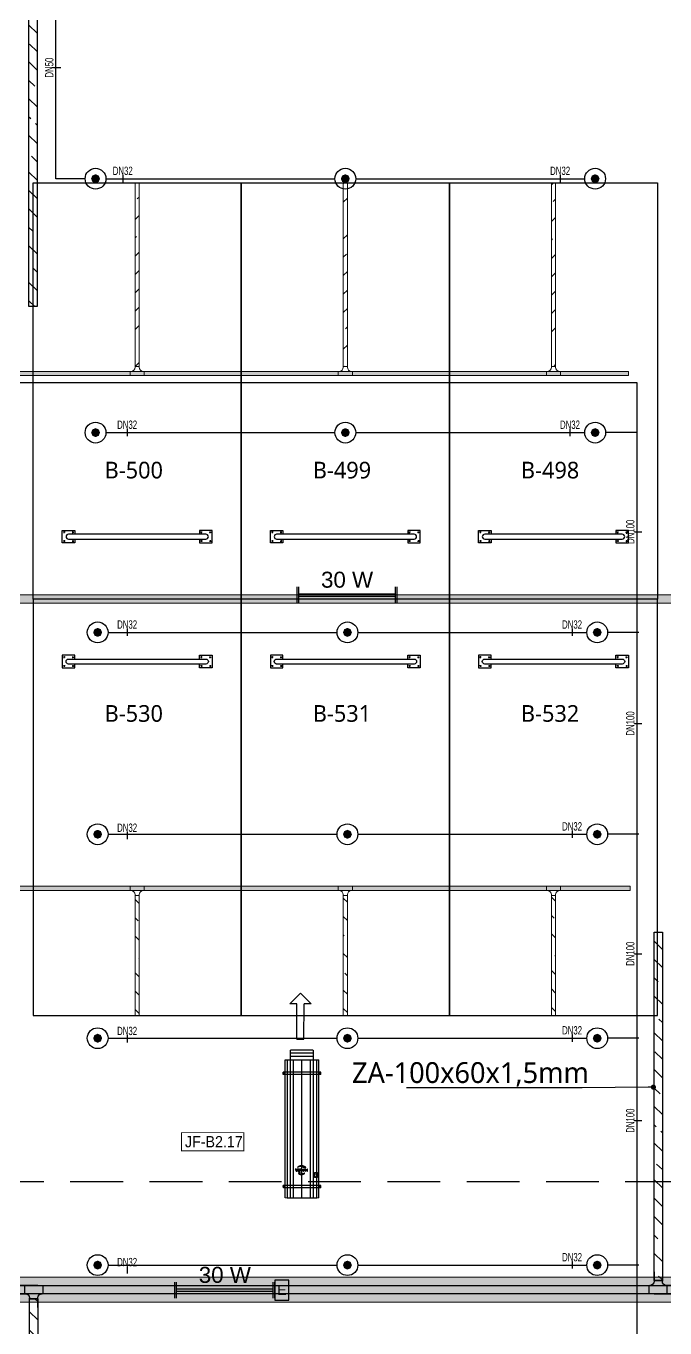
# Model space of a CAD drawing. Header units: millimetres. Extents: x -379292 to 1221486, y 92049 to 447512.
# Drawn here: x -183790 to -176116, y 156064 to 171703 of the extents above; entities that cross this region are included whole.
import ezdxf
from ezdxf import colors
from ezdxf.entities.mleader import LeaderData, LeaderLine
from ezdxf.enums import TextEntityAlignment as Align
from ezdxf.math import Vec2, Vec3

# ---------------------------------------------------------------- set-up
doc = ezdxf.new("R2010")
doc.units = ezdxf.units.MM
doc.linetypes.add('HIDDEN', pattern=[9.525, 6.35, -3.175])
for name, color, linetype in [('-M-YNGN-BORUID', 7, 'Continuous'), ('-M-YNGN-BORUUZUN', 7, 'Continuous'), ('-M-YNGN-BORUYUK', 7, 'Continuous'), ('-M-YNGN-SPR-YUK', 7, 'Continuous'), ('-M-YNGN-ZON3-CAP-', 7, 'Continuous'), ('-M-YNGN-ZON3-SPR-', 7, 'Continuous'), ('-M-YNGN-ZON5-CAP-', 7, 'Continuous'), ('-M-YNGN-ZON5-SPR-', 7, 'Continuous'), ('05_SYMBOL', 2, 'Continuous'), ('08_LAMP', 4, 'Continuous'), ('202-A-Y-MahalAd', 141, 'Continuous'), ('AIR-J-U-355', 2, 'Continuous'), ('E_CT_ZA', 6, 'Continuous'), ('EYazı', 7, 'Continuous'), ('JF355', 2, 'Continuous')]:
    doc.layers.add(name, color=color, linetype=linetype)
doc.layers.add('-M-YNGN-SPR-CAPCIZGI', color=188, linetype='Continuous', plot=False)
for name, color, linetype, lineweight in [('-M-YNGN-ZON3', 6, 'SP', 30), ('-M-YNGN-ZON5', 11, 'SP', 30), ('Aironn-Kodlama', 7, 'Continuous', 0), ('E_CT_AYDINLATMA', 3, 'Continuous', 9), ('E_CT_KA', 4, 'Continuous', 9), ('E_CT_KIRMIZI', 1, 'Continuous', 9)]:
    doc.layers.add(name, color=color, linetype=linetype, lineweight=lineweight)
doc.styles.add('CIZGI', font='tahoma.ttf', dxfattribs={"width": 0.8, "oblique": 20})
doc.styles.add('HCAD', font='HCAD.SHX', dxfattribs={"width": 0.8, "height": 0.2})
doc.styles.add('PIPESIZE', font='hcad.shx', dxfattribs={"width": 0.8})
doc.styles.add('SPR-NOT', font='romans.shx')
doc.styles.get("Standard").update_dxf_attribs({"font": 'segoeuil.ttf'})
doc.styles.add('YAZI-2', font='arial.ttf', dxfattribs={"height": 2})
doc.linetypes.add('SP', pattern='A,2,-0.1,["SP",CIZGI,S=0.14,R=0.2,X=0,Y=-0.07],-0.255', length=2.355)

# ---------------------------------------------------------------- blocks, each defined once
blk = doc.blocks.new('202_Vida')
at = {"color": 0, "linetype": 'ByBlock', "ltscale": 0.2}
for points in [[(1, 0), (-1, 0)], [(0, 1), (0, -1)]]:
    blk.add_lwpolyline(points, dxfattribs=at)
at = {"color": 0, "linetype": 'ByBlock'}
for radius in [0.42, 0.23, 0.155]:
    blk.add_circle((0, 0), radius, dxfattribs=at)
blk = doc.blocks.new('202_Stoper')
at = {"color": 0, "linetype": 'ByBlock'}
for points in [[(-750, -30), (-750, -75), (-900, -75), (-900, 75), (-750, 75), (-750, 30)], [(750, -30), (750, -75), (900, -75), (900, 75), (750, 75), (750, 30)]]:
    blk.add_lwpolyline(points, dxfattribs=at)
blk.add_lwpolyline([(825, -30, 1), (825, 30), (-825, 30, 1), (-825, -30)], format="xyb", close=True, dxfattribs=at)
at = {"color": 0, "linetype": 'ByBlock', "yscale": 10, "zscale": 10, "rotation": 180}
for p, xscale in [((-877, 53), -10), ((-772, 53), 10), ((772, 53), -10), ((877, 53), 10)]:
    blk.add_blockref('202_Vida', p, dxfattribs=dict(at, xscale=xscale))
at = {"color": 0, "linetype": 'ByBlock', "yscale": 10, "zscale": 10}
for p, xscale in [((-877, -52), 10), ((-772, -52), -10), ((772, -52), 10), ((877, -52), -10)]:
    blk.add_blockref('202_Vida', p, dxfattribs=dict(at, xscale=xscale))
blk = doc.blocks.new('202_Mahalblok')
at = {"color": 0, "linetype": 'ByBlock', "flags": 128}
blk.add_lwpolyline([(0, 0), (0, 5000), (2500, 5000), (2500, 0)], close=True, dxfattribs=at)
at = {"color": 252}
blk.add_blockref('202_Stoper', (1250, 750), dxfattribs=at)
at = {"color": 0, "linetype": 'ByBlock', "ltscale": 25}
blk.add_attdef('MAHALNO', text='', height=200, dxfattribs=at).set_placement((1209, 1390), align=Align.BOTTOM_CENTER)
blk = doc.blocks.new('OtoParkBodrumKatMimari')
at = {"layer": '05_SYMBOL', "color": 252, "linetype": 'HIDDEN', "ltscale": 100}
blk.add_lwpolyline([(128500, 57000), (19400, 57000)], dxfattribs=at)
at = {"layer": '202-A-Y-MahalAd', "color": 8, "ltscale": 25}
for p, values in [((62650, 64000), {'MAHALNO': 'B-500'}), ((65150, 64000), {'MAHALNO': 'B-499'}), ((67650, 64000), {'MAHALNO': 'B-498'})]:
    blk.add_blockref('202_Mahalblok', p, dxfattribs=at).add_auto_attribs(values)
ref = blk.add_blockref('202_Mahalblok', (62650, 64000), dxfattribs=dict(at, xscale=-1, rotation=180))
ref.add_attrib('MAHALNO', 'B-530', dxfattribs={"layer": '0', "color": 0, "linetype": 'ByBlock', "ltscale": 25, "height": 200}).set_placement((63859, 62467), align=Align.BOTTOM_CENTER)
ref = blk.add_blockref('202_Mahalblok', (65150, 64000), dxfattribs=dict(at, xscale=-1, rotation=180))
ref.add_attrib('MAHALNO', 'B-531', dxfattribs={"layer": '0', "color": 0, "linetype": 'ByBlock', "ltscale": 25, "height": 200}).set_placement((66359, 62467), align=Align.BOTTOM_CENTER)
ref = blk.add_blockref('202_Mahalblok', (67650, 64000), dxfattribs=dict(at, xscale=-1, rotation=180))
ref.add_attrib('MAHALNO', 'B-532', dxfattribs={"layer": '0', "color": 0, "linetype": 'ByBlock', "ltscale": 25, "height": 200}).set_placement((68859, 62467), align=Align.BOTTOM_CENTER)
blk = doc.blocks.new('SPRKL100')
at = {"layer": '-M-YNGN-SPR-CAPCIZGI'}
blk.add_line((0, 0.43), (0, -0.43), dxfattribs=at)
at = {"layer": '-M-YNGN-BORUID', "color": 0, "style": 'HCAD', "width": 0.8, "flags": 1}
blk.add_attdef('DIC', text='', height=0.4, dxfattribs=at).set_placement((0, -1.69), align=Align.CENTER)
at = {"layer": '-M-YNGN-BORUUZUN', "color": 0, "style": 'HCAD', "width": 0.7}
blk.add_attdef('BOY', text='', height=0.8, dxfattribs=at).set_placement((0, -1.08), align=Align.CENTER)
at = {"layer": '-M-YNGN-BORUYUK', "color": 6, "style": 'PIPESIZE', "width": 0.8}
blk.add_attdef('YUK', text='', height=0.5, dxfattribs=at).set_placement((0, 1.87), align=Align.CENTER)
at = {"color": 0, "style": 'PIPESIZE', "width": 0.7}
blk.add_attdef('CAP', text='', height=1, dxfattribs=at).set_placement((0, 0.45), align=Align.CENTER)
blk = doc.blocks.new('SP-C-UP-12')
at = {"ltscale": 10}
blk.add_line((0, 0), (0, 0), dxfattribs=at)
at = {"color": 1, "linetype": 'Continuous'}
blk.add_circle((0, 0), 12.5, dxfattribs=at)
at = {"ltscale": 10}
for points in [[(-5.4, 0), (-3.8, 3.8), (-3.8, -3.8), (0, 5.4)], [(-3.8, -3.8), (0, 5.4), (0, -5.4), (3.8, 3.8)], [(0, -5.4), (3.8, 3.8), (3.8, -3.8), (5.4, 0)]]:
    blk.add_solid(points, dxfattribs=at)
at = {"layer": '-M-YNGN-SPR-YUK', "style": 'SPR-NOT', "width": 0.5, "flags": 9}
for tag, p in [('YUK', (0, 17.8)), ('CAP', (0, 14.4)), ('TIP', (0.2, 10.8))]:
    blk.add_attdef(tag, text='', height=2.5, dxfattribs=at).set_placement(p, align=Align.MIDDLE_CENTER)
blk = doc.blocks.new('A$C69E75EAE')
at = {"layer": '-M-YNGN-ZON3', "ltscale": 500}
for p, q in [((5389.8, -7817.2), (5389.8, -2469.7)), ((5424.8, -7817.2), (5389.8, -7817.2)), ((5449.8, -7817.2), (5724.8, -7817.2)), ((5749.8, -7817.2), (6024.8, -7817.2))]:
    blk.add_line(p, q, dxfattribs=at)
at = {"layer": '-M-YNGN-ZON3-CAP-'}
ref = blk.add_blockref('SPRKL100', (5391.2, -7683.8), dxfattribs=dict(at, xscale=10.00000000000001, yscale=10.00000000000001, zscale=10.00000000000001, rotation=90))
ref.add_attrib('CAP', 'DN50', dxfattribs={"layer": '0', "color": 0, "height": 10, "rotation": 90, "style": 'PIPESIZE', "width": 0.7}).set_placement((5386.7, -7683.8), align=Align.CENTER)
ref = blk.add_blockref('SPRKL100', (5470, -7817.2), dxfattribs=dict(at, xscale=10, yscale=10, zscale=10, rotation=359.9999997800978))
ref.add_attrib('CAP', 'DN32', dxfattribs={"layer": '0', "color": 0, "height": 10, "rotation": 360, "style": 'PIPESIZE', "width": 0.7}).set_placement((5470, -7812.7), align=Align.CENTER)
ref = blk.add_blockref('SPRKL100', (5995.3, -7817.2), dxfattribs=dict(at, xscale=10, yscale=10, zscale=10, rotation=359.9999997800978))
ref.add_attrib('CAP', 'DN32', dxfattribs={"layer": '0', "color": 0, "height": 10, "rotation": 360, "style": 'PIPESIZE', "width": 0.7}).set_placement((5995.3, -7812.7), align=Align.CENTER)
at = {"layer": '-M-YNGN-ZON3-SPR-'}
for p in [(5437.3, -7817.2), (5737.3, -7817.2), (6037.3, -7817.2)]:
    blk.add_blockref('SP-C-UP-12', p, dxfattribs=at)
blk = doc.blocks.new('A$C69E8C7F8')
at = {"layer": '-M-YNGN-ZON5', "ltscale": 500}
for p, q in [((-7863.8, 6569.4), (-2056.3, 6569.4)), ((-2056.3, 6569.4), (-2056.3, 359.4)), ((-2693.8, 6509.4), (-2418.8, 6509.4)), ((-2393.8, 6509.4), (-2118.8, 6509.4)), ((-2056.3, 6509.4), (-2093.8, 6509.4)), ((-2691.3, 6269.4), (-2416.3, 6269.4)), ((-2391.3, 6269.4), (-2116.3, 6269.4)), ((-2053.8, 6269.4), (-2091.3, 6269.4)), ((-2691.3, 6026.9), (-2416.3, 6026.9)), ((-2391.3, 6026.9), (-2116.3, 6026.9)), ((-2053.8, 6026.9), (-2091.3, 6026.9)), ((-2691.3, 5781.9), (-2416.3, 5781.9)), ((-2391.3, 5781.9), (-2116.3, 5781.9)), ((-2053.8, 5781.9), (-2091.3, 5781.9)), ((-2691.3, 5509.4), (-2416.3, 5509.4)), ((-2391.3, 5509.4), (-2116.3, 5509.4)), ((-2053.8, 5509.4), (-2091.3, 5509.4))]:
    blk.add_line(p, q, dxfattribs=at)
at = {"layer": '-M-YNGN-ZON5-CAP-'}
ref = blk.add_blockref('SPRKL100', (-2668.4, 6509.4), dxfattribs=dict(at, xscale=10, yscale=10, zscale=10))
ref.add_attrib('CAP', 'DN32', dxfattribs={"layer": '0', "color": 0, "height": 10, "style": 'PIPESIZE', "width": 0.7}).set_placement((-2668.4, 6513.9), align=Align.CENTER)
ref = blk.add_blockref('SPRKL100', (-2136.5, 6509.4), dxfattribs=dict(at, xscale=10, yscale=10, zscale=10))
ref.add_attrib('CAP', 'DN32', dxfattribs={"layer": '0', "color": 0, "height": 10, "style": 'PIPESIZE', "width": 0.7}).set_placement((-2136.5, 6513.9), align=Align.CENTER)
ref = blk.add_blockref('SPRKL100', (-2054.6, 6390.2), dxfattribs=dict(at, xscale=10.00000000000001, yscale=10.00000000000001, zscale=10.00000000000001, rotation=90))
ref.add_attrib('CAP', 'DN100', dxfattribs={"layer": '0', "color": 0, "height": 10, "rotation": 90, "style": 'PIPESIZE', "width": 0.7}).set_placement((-2059.1, 6390.2), align=Align.CENTER)
ref = blk.add_blockref('SPRKL100', (-2668.4, 6269.4), dxfattribs=dict(at, xscale=10, yscale=10, zscale=10))
ref.add_attrib('CAP', 'DN32', dxfattribs={"layer": '0', "color": 0, "height": 10, "style": 'PIPESIZE', "width": 0.7}).set_placement((-2668.4, 6273.9), align=Align.CENTER)
ref = blk.add_blockref('SPRKL100', (-2134, 6269.4), dxfattribs=dict(at, xscale=10, yscale=10, zscale=10))
ref.add_attrib('CAP', 'DN32', dxfattribs={"layer": '0', "color": 0, "height": 10, "style": 'PIPESIZE', "width": 0.7}).set_placement((-2134, 6273.9), align=Align.CENTER)
ref = blk.add_blockref('SPRKL100', (-2054.6, 6160), dxfattribs=dict(at, xscale=10.00000000000001, yscale=10.00000000000001, zscale=10.00000000000001, rotation=90))
ref.add_attrib('CAP', 'DN100', dxfattribs={"layer": '0', "color": 0, "height": 10, "rotation": 90, "style": 'PIPESIZE', "width": 0.7}).set_placement((-2059.1, 6160), align=Align.CENTER)
ref = blk.add_blockref('SPRKL100', (-2668.4, 6025.3), dxfattribs=dict(at, xscale=10, yscale=10, zscale=10))
ref.add_attrib('CAP', 'DN32', dxfattribs={"layer": '0', "color": 0, "height": 10, "style": 'PIPESIZE', "width": 0.7}).set_placement((-2668.4, 6029.8), align=Align.CENTER)
ref = blk.add_blockref('SPRKL100', (-2134, 6026.9), dxfattribs=dict(at, xscale=10, yscale=10, zscale=10))
ref.add_attrib('CAP', 'DN32', dxfattribs={"layer": '0', "color": 0, "height": 10, "style": 'PIPESIZE', "width": 0.7}).set_placement((-2134, 6031.4), align=Align.CENTER)
ref = blk.add_blockref('SPRKL100', (-2054.6, 5883.4), dxfattribs=dict(at, xscale=10.00000000000001, yscale=10.00000000000001, zscale=10.00000000000001, rotation=90))
ref.add_attrib('CAP', 'DN100', dxfattribs={"layer": '0', "color": 0, "height": 10, "rotation": 90, "style": 'PIPESIZE', "width": 0.7}).set_placement((-2059.1, 5883.4), align=Align.CENTER)
ref = blk.add_blockref('SPRKL100', (-2668.4, 5781.2), dxfattribs=dict(at, xscale=10, yscale=10, zscale=10))
ref.add_attrib('CAP', 'DN32', dxfattribs={"layer": '0', "color": 0, "height": 10, "style": 'PIPESIZE', "width": 0.7}).set_placement((-2668.4, 5785.7), align=Align.CENTER)
ref = blk.add_blockref('SPRKL100', (-2134, 5781.9), dxfattribs=dict(at, xscale=10, yscale=10, zscale=10))
ref.add_attrib('CAP', 'DN32', dxfattribs={"layer": '0', "color": 0, "height": 10, "style": 'PIPESIZE', "width": 0.7}).set_placement((-2134, 5786.4), align=Align.CENTER)
ref = blk.add_blockref('SPRKL100', (-2054.6, 5682.9), dxfattribs=dict(at, xscale=10.00000000000001, yscale=10.00000000000001, zscale=10.00000000000001, rotation=90))
ref.add_attrib('CAP', 'DN100', dxfattribs={"layer": '0', "color": 0, "height": 10, "rotation": 90, "style": 'PIPESIZE', "width": 0.7}).set_placement((-2059.1, 5682.9), align=Align.CENTER)
ref = blk.add_blockref('SPRKL100', (-2134, 5509.4), dxfattribs=dict(at, xscale=10, yscale=10, zscale=10))
ref.add_attrib('CAP', 'DN32', dxfattribs={"layer": '0', "color": 0, "height": 10, "style": 'PIPESIZE', "width": 0.7}).set_placement((-2134, 5513.9), align=Align.CENTER)
ref = blk.add_blockref('SPRKL100', (-2668.4, 5503.5), dxfattribs=dict(at, xscale=10, yscale=10, zscale=10))
ref.add_attrib('CAP', 'DN32', dxfattribs={"layer": '0', "color": 0, "height": 10, "style": 'PIPESIZE', "width": 0.7}).set_placement((-2668.4, 5508), align=Align.CENTER)
at = {"layer": '-M-YNGN-ZON5-SPR-', "ltscale": 25}
for p in [(-2706.3, 6509.4), (-2406.3, 6509.4), (-2106.3, 6509.4), (-2703.8, 6269.4), (-2403.8, 6269.4), (-2103.8, 6269.4), (-2703.8, 6026.9), (-2403.8, 6026.9), (-2103.8, 6026.9), (-2703.8, 5781.9), (-2403.8, 5781.9), (-2103.8, 5781.9), (-2703.8, 5509.4), (-2403.8, 5509.4), (-2103.8, 5509.4)]:
    blk.add_blockref('SP-C-UP-12', p, dxfattribs=at)
blk = doc.blocks.new('*U596')
h = blk.add_hatch()
h.set_pattern_fill('ANSI33', color=0, scale=50, angle=1, style=0)
h.paths.add_polyline_path([(-8987, 100), (44320, 100), (44320, 0), (-8987, 0)])
at = {"color": 0}
blk.add_lwpolyline([(-8987, 100), (44320, 100), (44320, 0), (-8987, 0)], close=True, dxfattribs=at)
at = {"ltscale": 25, "flags": 1}
for tag, p in [('YUKSEKLIK', (-229, -149)), ('KALINLIK', (-229, -213))]:
    blk.add_attdef(tag, p, '', height=50, dxfattribs=at)
blk = doc.blocks.new('*U733')
h = blk.add_hatch()
h.set_pattern_fill('ANSI33', color=0, scale=50, angle=1, style=0)
h.paths.add_polyline_path([(-53157, 50), (113, 50), (113, 0), (-53157, 0)])
at = {"color": 0}
blk.add_lwpolyline([(-53157, 50), (113, 50), (113, 0), (-53157, 0)], close=True, dxfattribs=at)
at = {"ltscale": 25, "flags": 1}
for tag, p in [('YUKSEKLIK', (-229, -149)), ('KALINLIK', (-229, -213))]:
    blk.add_attdef(tag, p, '', height=50, dxfattribs=at)
blk = doc.blocks.new('*U734')
h = blk.add_hatch()
h.set_pattern_fill('ANSI33', color=0, scale=50, angle=1, style=0)
h.paths.add_polyline_path([(-53157, 50), (313, 50), (313, 0), (-53157, 0)])
at = {"color": 0}
blk.add_lwpolyline([(-53157, 50), (313, 50), (313, 0), (-53157, 0)], close=True, dxfattribs=at)
at = {"ltscale": 25, "flags": 1}
for tag, p in [('YUKSEKLIK', (-229, -149)), ('KALINLIK', (-229, -213))]:
    blk.add_attdef(tag, p, '', height=50, dxfattribs=at)
blk = doc.blocks.new('*U927')
h = blk.add_hatch()
h.set_pattern_fill('ANSI33', color=0, scale=50, angle=1, style=0)
h.paths.add_polyline_path([(-3797, 100), (177, 100), (177, 0), (-3797, 0)])
at = {"color": 0}
blk.add_lwpolyline([(-3797, 100), (177, 100), (177, 0), (-3797, 0)], close=True, dxfattribs=at)
at = {"ltscale": 25, "flags": 1}
for tag, p in [('YUKSEKLIK', (-229, -149)), ('KALINLIK', (-229, -213))]:
    blk.add_attdef(tag, p, '', height=50, dxfattribs=at)
blk = doc.blocks.new('*U936')
h = blk.add_hatch()
h.set_pattern_fill('ANSI33', color=0, scale=50, angle=1, style=0)
h.paths.add_polyline_path([(-3939, 100), (245, 100), (245, 0), (-3939, 0)])
at = {"color": 0}
blk.add_lwpolyline([(-3939, 100), (245, 100), (245, 0), (-3939, 0)], close=True, dxfattribs=at)
at = {"ltscale": 25, "flags": 1}
for tag, p in [('YUKSEKLIK', (-229, -149)), ('KALINLIK', (-229, -213))]:
    blk.add_attdef(tag, p, '', height=50, dxfattribs=at)
blk = doc.blocks.new('*U430')
at = {"color": 0}
for p, q in [((264, 264), (-164, 264)), ((-164, 164), (-50, 164)), ((-60, 264), (-60, 164)), ((0, 264), (264, 264)), ((264, 164), (150, 164)), ((160, 264), (160, 164)), ((0, 0), (0, 114)), ((0, 104), (100, 104)), ((100, 0), (100, 114))]:
    blk.add_line(p, q, dxfattribs=at)
for centre, start, end in [((-50, 114), 0, 90), ((150, 114), 90, 180)]:
    blk.add_arc(centre, 50, start, end, dxfattribs=at)
blk = doc.blocks.new('*U944')
h = blk.add_hatch()
h.set_pattern_fill('ANSI33', color=0, scale=50, angle=1, style=0)
h.paths.add_polyline_path([(-4491, 100), (-295, 100), (-295, 0), (-4491, 0)])
at = {"color": 0}
blk.add_lwpolyline([(-4491, 100), (-295, 100), (-295, 0), (-4491, 0)], close=True, dxfattribs=at)
at = {"ltscale": 25, "flags": 1}
for tag, p in [('YUKSEKLIK', (-229, -149)), ('KALINLIK', (-229, -213))]:
    blk.add_attdef(tag, p, '', height=50, dxfattribs=at)
blk = doc.blocks.new('*U432')
at = {"color": 0}
for p, q in [((264, 264), (-164, 264)), ((-164, 164), (-50, 164)), ((-60, 264), (-60, 164)), ((0, 264), (264, 264)), ((264, 164), (150, 164)), ((160, 264), (160, 164)), ((0, 0), (0, 114)), ((0, 104), (100, 104)), ((100, 0), (100, 114))]:
    blk.add_line(p, q, dxfattribs=at)
for centre, start, end in [((-50, 114), 0, 90), ((150, 114), 90, 180)]:
    blk.add_arc(centre, 50, start, end, dxfattribs=at)
blk = doc.blocks.new('_DOT')
at = {"color": 0, "linetype": 'ByBlock'}
blk.add_line((-0.5, 0), (-1, 0), dxfattribs=at)
at = {"color": 0, "linetype": 'ByBlock', "const_width": 0.5}
blk.add_lwpolyline([(-0.25, 0, 1), (0.25, 0, 1)], format="xyb", close=True, dxfattribs=at)
blk = doc.blocks.new('40 W SIVA ÜSTÜ ETANJ LED 50')
at = {"layer": '08_LAMP'}
for p, q in [((-625, -100), (-625, 100)), ((-605, -100), (-605, 100)), ((-605, 15), (605, 15)), ((605, -100), (605, 100)), ((625, -100), (625, 100)), ((-605, -15), (605, -15))]:
    blk.add_line(p, q, dxfattribs=at)
at = {"layer": '08_LAMP', "color": 2, "style": 'YAZI-2'}
blk.add_text('30 W', height=200, dxfattribs=at).set_placement((0, 90), align=Align.CENTER)
blk = doc.blocks.new('40 W SIVA ÜSTÜ ETANJ LED E 50')
at = {"layer": '08_LAMP'}
for p, q in [((-625, -100), (-625, 100)), ((-605, -100), (-605, 100)), ((-605, 15), (605, 15)), ((605, -100), (605, 100)), ((625, -100), (625, 100)), ((-605, -15), (605, -15))]:
    blk.add_line(p, q, dxfattribs=at)
blk.add_lwpolyline([(625, -125), (800, -125), (800, 125), (625, 125)], close=True, dxfattribs=at)
at = {"layer": '08_LAMP', "color": 2, "style": 'YAZI-2'}
blk.add_text('30 W', height=200, dxfattribs=at).set_placement((0, 90), align=Align.CENTER)
blk.add_text('E', height=125, dxfattribs=at).set_placement((713, 0), align=Align.MIDDLE)
blk = doc.blocks.new('ju355')
at = {"layer": 'AIR-J-U-355', "color": 2, "linetype": 'Continuous'}
for p, q in [((82.7, 20.1), (-82.9, 20.1)), ((-82.9, 20.1), (-82.9, -20.5)), ((-68.1, -18.3), (-68, 22.3)), ((-68.1, -22.7), (-68, 22.3)), ((-65.3, 22.3), (-68, 22.3)), ((-65.3, 22.3), (-68, 22.3)), ((-65.3, -22.7), (-65.3, 22.3)), ((70.7, 22.2), (68, 22.3)), ((68, -22.8), (68, 22.3)), ((70.7, -22.8), (70.7, 22.2)), ((-94.8, 12.9), (-94.9, 12.8)), ((-94.9, 12.8), (-94.9, 12.7)), ((-94.9, 12.7), (-94.9, -12.5)), ((-94.7, 13.3), (-94.8, 13.2)), ((-94.8, 13.2), (-94.8, 13.1)), ((-94.8, 13.1), (-94.8, 13)), ((-94.8, 13), (-94.8, 12.9)), ((-94.6, 13.5), (-94.7, 13.4)), ((-94.7, 13.4), (-94.7, 13.3)), ((-94.5, 13.6), (-94.6, 13.5)), ((-94.4, 13.7), (-94.5, 13.6)), ((-94.5, 13.6), (-94.5, 13.6)), ((-94.3, 13.7), (-94.4, 13.7)), ((-94.2, 13.8), (-94.3, 13.7)), ((-94.1, 13.8), (-94.2, 13.8)), ((-94, 13.8), (-94.1, 13.8)), ((-94.1, 13.8), (-94.1, 13.8)), ((-92.6, 13.8), (-94, 13.8)), ((-92.6, 13.8), (-94, 13.8)), ((-92.6, 13.8), (-94, 13.8)), ((-92.6, 13.8), (-93.9, 13.8)), ((-92.6, 13.8), (-93.9, 13.8)), ((-92.6, 13.8), (-93.9, 13.8)), ((-82.9, 13.8), (-92.6, 13.8)), ((-90.9, -13.6), (-90.9, 13.8)), ((-90.9, -13.6), (-90.9, 13.8)), ((-90.9, -13.6), (-90.9, 13.8)), ((-86.8, -13.6), (-86.8, 13.9)), ((82.7, 13.6), (-82.7, 13.8)), ((-82.7, 10.5), (82.9, 10.3)), ((82.7, 0), (-82.7, 0)), ((48.3, 3.6), (50.7, 3.6)), ((48.4, 2.9), (48.3, 3.6)), ((48.4, 7.2), (48.4, 7.9)), ((48.4, 7.9), (50.7, 6.9)), ((48.8, 7), (48.4, 7.2)), ((50.7, 6.2), (48.4, 5.2)), ((48.4, 5.9), (48.8, 6.1)), ((48.4, 5.2), (48.4, 5.9)), ((48.4, 4.9), (50.7, 4.9)), ((48.4, 4.2), (48.4, 4.9)), ((50.7, 4.2), (48.4, 4.2)), ((48.4, 2.2), (49.3, 2.9)), ((49.3, 2.9), (48.4, 2.9)), ((49.3, 2.2), (48.4, 1.4)), ((48.4, 1.4), (48.4, 2.2)), ((48.8, 6.1), (48.8, 7)), ((49.2, 6.8), (49.9, 6.6)), ((49.2, 6.3), (49.2, 6.8)), ((49.9, 6.6), (49.2, 6.3)), ((49.7, 2.6), (49.7, 2.9)), ((49.7, 2.9), (50.2, 2.9)), ((49.9, 1.6), (49.9, 1.6)), ((50.2, 2.9), (50.2, 2.6)), ((50.7, 6.9), (50.7, 6.2)), ((50.7, 4.9), (50.7, 4.2)), ((50.7, 3.6), (50.7, 2.3)), ((-94.9, -12.5), (-94.9, -12.6)), ((-94.9, -12.6), (-94.9, -12.7)), ((-94.9, -12.7), (-94.8, -12.8)), ((-94.8, -12.8), (-94.8, -12.9)), ((-94.8, -12.9), (-94.8, -13)), ((-94.8, -13), (-94.7, -13.1)), ((-94.7, -13.1), (-94.7, -13.2)), ((-94.7, -13.2), (-94.6, -13.3)), ((-94.6, -13.3), (-94.5, -13.4)), ((-94.5, -13.4), (-94.5, -13.4)), ((-94.5, -13.4), (-94.4, -13.5)), ((-94.4, -13.5), (-94.3, -13.5)), ((-94.3, -13.5), (-94.2, -13.6)), ((-94.2, -13.6), (-94.2, -13.6)), ((-94.2, -13.6), (-94.1, -13.6)), ((-94.1, -13.6), (-94, -13.6)), ((-94, -13.6), (-92.6, -13.6)), ((-94, -13.6), (-92.6, -13.6)), ((-94, -13.6), (-92.6, -13.6)), ((-93.9, -13.6), (-92.6, -13.6)), ((-93.9, -13.6), (-92.6, -13.6)), ((-93.9, -13.6), (-92.6, -13.6)), ((-92.6, -13.6), (-82.9, -13.6)), ((82.9, -10.4), (-82.7, -10.3)), ((-82.6, -13.6), (82.7, -13.7)), ((48.3, -1.7), (50.7, -1.7)), ((48.3, -2.1), (48.3, -1.7)), ((50, -2.1), (48.3, -2.1)), ((48.3, -4.4), (50.7, -4.4)), ((48.3, -4.8), (48.3, -4.4)), ((50, -4.8), (48.3, -4.8)), ((48.4, -3.8), (50, -2.1)), ((48.4, -4), (48.4, -3.8)), ((50.7, -4), (48.4, -4)), ((48.4, -6.5), (50, -4.8)), ((48.4, -6.7), (48.4, -6.5)), ((50.7, -6.8), (48.4, -6.7)), ((50.7, -1.9), (49, -3.6)), ((49, -3.6), (50.7, -3.7)), ((50.7, -4.7), (49, -6.4)), ((49, -6.4), (50.7, -6.4)), ((50.7, -1.7), (50.7, -1.9)), ((50.7, -4.4), (50.7, -4.7)), ((50.7, -6.4), (50.7, -6.8)), ((50.8, -1.4), (50.8, -1.8)), ((82.7, -20.6), (-82.9, -20.5)), ((-65.3, -22.7), (-68.1, -22.7)), ((70.7, -22.8), (68, -22.8))]:
    blk.add_line(p, q, dxfattribs=at)
at = {"layer": 'AIR-J-U-355', "color": 2, "lineweight": 13, "ltscale": 0.005}
for p, q in [((82.7, -20.6), (82.7, 20.1)), ((58.5, -15.3), (52.4, -15.3)), ((52.4, -15.3), (52.4, -18.9)), ((58.5, -18.9), (58.5, -15.3)), ((52.4, -18.9), (58.5, -18.9))]:
    blk.add_line(p, q, dxfattribs=at)
at = {"layer": 'AIR-J-U-355', "color": 2}
for p, q in [((-150.2, 14.3), (-162.9, 1.6)), ((-150.1, -11), (-162.9, 1.6)), ((-150.2, 5.9), (-150.2, 14.3)), ((-108, 6.1), (-150.2, 5.9)), ((-108, 6.1), (-107.9, -2.4)), ((-107.9, -2.4), (-150.2, -2.6)), ((-150.1, -11), (-150.2, -2.6))]:
    blk.add_line(p, q, dxfattribs=at)
at = {"layer": 'AIR-J-U-355', "color": 2, "linetype": 'Continuous'}
for centre, radius in [((-66.7, 21.3), 0.354), ((-66.7, 21.3), 0.354), ((69.3, 21.2), 0.354), ((-66.7, -21.6), 0.354), ((-66.7, -21.6), 0.354), ((54, -17.1), 0.599), ((54, -17.1), 0.599), ((57, -17.1), 0.599), ((57, -17.1), 0.599), ((69.3, -21.7), 0.354), ((69.3, -21.7), 0.354)]:
    blk.add_circle(centre, radius, dxfattribs=at)
for centre, radius, start, end in [((50, 2.3), 0.645, 184.0636, 262.3259), ((49.9, 2.6), 0.274, 177.3972, 357.3972), ((50, 2.3), 0.72, 262.3259, 356.7067)]:
    blk.add_arc(centre, radius, start, end, dxfattribs=at)
at = {"layer": 'AIR-J-U-355', "color": 2, "linetype": 'Continuous', "extrusion": (0, 0, -1)}
for major_axis, ratio in [((-0.01, -1.36), 0.908445), ((0.006, 0.985), 0.934933)]:
    blk.add_ellipse((49.5, -0.1), major_axis=major_axis, ratio=ratio, dxfattribs=at)
at = {"layer": 'AIR-J-U-355', "color": 2, "linetype": 'Continuous'}
for points, knots in [([(46.1, 5), (46.1, 5), (46.1, 5), (46.1, 5), (46.2, 5), (46.2, 5), (46.2, 5), (46.2, 5), (46.2, 5), (46.2, 5), (46.2, 5), (46.1, 4.9), (46.1, 4.8), (45.9, 4.6), (45.7, 4.3), (45.6, 4), (45.4, 3.7), (45.3, 3.1), (45.1, 2.4), (45, 1.7), (45.1, 0.8), (45.4, -0.1), (45.8, -1), (46.2, -1.8), (46.5, -2.4), (46.6, -2.8), (46.7, -3.2), (46.8, -3.6), (46.7, -4), (46.5, -4.3), (46.2, -4.3), (45.8, -4.3), (45.4, -4), (45.1, -3.6), (44.7, -3), (44.3, -2.1), (44, -0.9), (44, 0.2), (44, 1.3), (44.2, 2.1), (44.5, 2.9), (44.9, 3.6), (45.3, 4.2), (45.6, 4.6), (45.9, 4.8), (46, 4.9), (46.1, 5), (46.1, 5)], [0, 0, 0, 0, 0.001347, 0.00172, 0.002023, 0.002244, 0.002452, 0.002667, 0.002909, 0.00347, 0.004196, 0.005682, 0.009311, 0.025522, 0.043378, 0.057014, 0.067583, 0.10026, 0.136315, 0.170769, 0.211631, 0.252886, 0.304984, 0.357144, 0.377587, 0.398124, 0.41882, 0.439365, 0.455344, 0.470785, 0.486346, 0.502438, 0.525763, 0.549141, 0.572313, 0.626971, 0.689072, 0.751245, 0.792637, 0.834146, 0.875615, 0.910287, 0.945553, 0.97619, 0.989254, 0.994701, 1, 1, 1, 1]), ([(52.5, 3.6), (52.6, 3.7), (52.6, 3.8), (52.7, 3.9), (52.9, 4), (53.2, 4.1), (53.5, 4), (53.7, 3.7), (54, 3.4), (54.3, 2.9), (54.6, 2.2), (54.8, 1.3), (54.8, 0.4), (54.8, -0.5), (54.6, -1.4), (54.2, -2.2), (53.9, -2.8), (53.5, -3.2), (53.2, -3.4), (53.1, -3.5)], [0, 0, 0, 0, 0.0168256, 0.0323617, 0.0637267, 0.0873303, 0.1103993, 0.1581358, 0.2050378, 0.2514942, 0.3451779, 0.4385235, 0.532065, 0.625912, 0.7301372, 0.8352318, 0.8905608, 0.9450754, 1, 1, 1, 1]), ([(53.1, -3.5), (53.2, -3.3), (53.5, -2.8), (53.8, -2), (53.9, -1.1), (53.9, -0.3), (53.7, 0.6), (53.3, 1.4), (53, 2.1), (52.7, 2.6), (52.6, 3), (52.5, 3.3), (52.5, 3.5), (52.5, 3.6)], [0, 0, 0, 0, 0.112581, 0.224936, 0.337491, 0.449603, 0.562299, 0.686336, 0.807829, 0.865935, 0.925918, 0.967783, 1, 1, 1, 1])]:
    blk.add_open_spline(points, degree=3, knots=knots, dxfattribs=at)
blk = doc.blocks.new('DZFDGHFÜ')
at = {"layer": 'JF355'}
blk.add_lwpolyline([(24084.4, 6568.3), (24119.9, 6568.3), (24119.9, 6402.7), (24084.4, 6402.7), (24084.4, 6568.3)], dxfattribs=at)
at = {"layer": 'AIR-J-U-355', "rotation": 270}
blk.add_blockref('ju355', (24102.4, 6485.6), dxfattribs=at)
blk = doc.blocks.new('*U655')
h = blk.add_hatch()
h.set_pattern_fill('ANSI33', color=0, scale=50, angle=1, style=0)
h.paths.add_polyline_path([(-115024, 100), (-249, 100), (-249, 0), (-115024, 0)])
at = {"color": 0}
blk.add_lwpolyline([(-115024, 100), (-249, 100), (-249, 0), (-115024, 0)], close=True, dxfattribs=at)
at = {"ltscale": 25, "flags": 1}
for tag, p in [('YUKSEKLIK', (-229, -149)), ('KALINLIK', (-229, -213))]:
    blk.add_attdef(tag, p, '', height=50, dxfattribs=at)
blk = doc.blocks.new('*U722')
h = blk.add_hatch()
h.set_pattern_fill('ANSI33', color=0, scale=50, angle=1, style=0)
h.paths.add_polyline_path([(-115264, 300), (-889, 300), (-889, 0), (-115264, 0)])
at = {"color": 0}
blk.add_lwpolyline([(-115264, 300), (-889, 300), (-889, 0), (-115264, 0)], close=True, dxfattribs=at)
at = {"ltscale": 25, "flags": 1}
for tag, p in [('YUKSEKLIK', (-229, -149)), ('KALINLIK', (-229, -213))]:
    blk.add_attdef(tag, p, '', height=50, dxfattribs=at)
blk = doc.blocks.new('*U1031')
h = blk.add_hatch()
h.set_pattern_fill('ANSI33', color=0, scale=50, angle=1, style=0)
h.paths.add_polyline_path([(-2093, 50), (111, 50), (111, 0), (-2093, 0)])
at = {"color": 0}
blk.add_lwpolyline([(-2093, 50), (111, 50), (111, 0), (-2093, 0)], close=True, dxfattribs=at)
at = {"ltscale": 25, "flags": 1}
for tag, p in [('YUKSEKLIK', (-229, -149)), ('KALINLIK', (-229, -213))]:
    blk.add_attdef(tag, p, '', height=50, dxfattribs=at)
blk = doc.blocks.new('*U1012')
at = {"color": 0}
for p, q in [((214, 214), (-164, 214)), ((-164, 164), (-50, 164)), ((-60, 214), (-60, 164)), ((0, 214), (214, 214)), ((214, 164), (100, 164)), ((110, 214), (110, 164)), ((0, 0), (0, 114)), ((0, 104), (50, 104)), ((50, 0), (50, 114))]:
    blk.add_line(p, q, dxfattribs=at)
for centre, start, end in [((-50, 114), 0, 90), ((100, 114), 90, 180)]:
    blk.add_arc(centre, 50, start, end, dxfattribs=at)
blk = doc.blocks.new('*U1011')
h = blk.add_hatch()
h.set_pattern_fill('ANSI33', color=0, scale=50, angle=1, style=0)
h.paths.add_polyline_path([(-2093, 50), (-653, 50), (-653, 0), (-2093, 0)])
at = {"color": 0}
blk.add_lwpolyline([(-2093, 50), (-653, 50), (-653, 0), (-2093, 0)], close=True, dxfattribs=at)
at = {"ltscale": 25, "flags": 1}
for tag, p in [('YUKSEKLIK', (-229, -149)), ('KALINLIK', (-229, -213))]:
    blk.add_attdef(tag, p, '', height=50, dxfattribs=at)

msp = doc.modelspace()

# ---------------------------------------------------------------- block references
at = {"color": 8}
msp.add_blockref('OtoParkBodrumKatMimari', (-246354.8, 100818.8), dxfattribs=at)

# ---------------------------------------------------------------- next in the draw order: linework, layer by layer
at = {"layer": 'Aironn-Kodlama', "color": 7, "const_width": 10}
msp.add_lwpolyline([(-181923.4, 158410.7), (-181923.4, 158190.7), (-181173.4, 158190.7), (-181173.4, 158410.7)], close=True, dxfattribs=at)

# ---------------------------------------------------------------- next in the draw order: block references
at = {"layer": '-M-YNGN-ZON3', "ltscale": 25, "xscale": 10, "yscale": 10, "zscale": 10}
msp.add_blockref('A$C69E75EAE', (-237328.2, 248041), dxfattribs=at)
at = {"layer": '-M-YNGN-ZON5', "ltscale": 25, "xscale": 10, "yscale": 10, "zscale": 10}
msp.add_blockref('A$C69E8C7F8', (-155891.8, 101725.1), dxfattribs=at)
at = {"layer": '08_LAMP', "xscale": 0.96, "yscale": 0.96, "zscale": 0.96}
for name, p in [('40 W SIVA ÜSTÜ ETANJ LED 50', (-179934.2, 164869.8)), ('40 W SIVA ÜSTÜ ETANJ LED E 50', (-181402.1, 156519.2))]:
    msp.add_blockref(name, p, dxfattribs=at)
at = {"layer": 'AIR-J-U-355', "xscale": -10, "yscale": 10, "zscale": 10}
msp.add_blockref('DZFDGHFÜ', (60546.6, 93598.8), dxfattribs=at)
at = {"layer": 'E_CT_AYDINLATMA', "rotation": 180}
msp.add_blockref('*U596', (-178885, 164868.8), dxfattribs=at)
at = {"layer": 'E_CT_KA', "rotation": 180}
msp.add_blockref('*U722', (-230494.1, 156674.6), dxfattribs=at)
at = {"layer": 'E_CT_KIRMIZI', "color": 1, "xscale": -1, "rotation": 89.9999999999999}
for p in [(-182429.8, 167725.8), (-179929.8, 167725.8), (-177429.8, 167725.8)]:
    msp.add_blockref('*U1031', p, dxfattribs=at)
at = {"layer": 'E_CT_KIRMIZI', "color": 2, "xscale": -1, "rotation": 180}
for p in [(-182479.8, 167719.1), (-179979.8, 167719.1), (-177479.8, 167719.1)]:
    msp.add_blockref('*U1012', p, dxfattribs=at)
at = {"layer": 'E_CT_KIRMIZI', "color": 1}
for name, p, rotation in [('*U734', (-229710.5, 167555.1), 180), ('*U733', (-229692.1, 161368.8), 180), ('*U1011', (-182429.8, 161911.7), 90.00000000000006), ('*U1011', (-179929.8, 161911.7), 90.00000000000006), ('*U1011', (-177429.8, 161911.7), 90.00000000000006)]:
    msp.add_blockref(name, p, dxfattribs=dict(at, rotation=rotation))
at = {"layer": 'E_CT_KIRMIZI', "color": 2}
for p in [(-182479.8, 161154.8), (-179979.8, 161154.8), (-177479.8, 161154.8)]:
    msp.add_blockref('*U1012', p, dxfattribs=at)
at = {"layer": 'E_CT_ZA', "color": 112}
for name, p, rotation in [('*U927', (-183654.8, 172131.9), 90), ('*U936', (-176247.8, 156879.6), 270), ('*U655', (-230054.1, 156574.6), 180), ('*U944', (-183647.8, 156710.1), 90)]:
    msp.add_blockref(name, p, dxfattribs=dict(at, rotation=rotation))
at = {"layer": 'E_CT_ZA', "color": 2, "xscale": -1, "rotation": 180}
msp.add_blockref('*U430', (-176247.8, 156738.6), dxfattribs=at)
at = {"layer": 'E_CT_ZA', "color": 2, "xscale": -1}
msp.add_blockref('*U432', (-183647.8, 156310.6), dxfattribs=at)

# ---------------------------------------------------------------- next in the draw order: texts
at = {"layer": 'Aironn-Kodlama', "color": 3, "insert": (-181881.2, 158369.5), "char_height": 136, "width": 710.456, "attachment_point": 1, "rotation": 359.96186}
msp.add_mtext('{\\fArial|b0|i0|c0|p18;\\W0.9;\\C7;JF-B\\fArial|b0|i0|c162|p18;2\\fArial|b0|i0|c0|p18;.\\fArial|b0|i0|c162|p18;17}', dxfattribs=at)

# ---------------------------------------------------------------- next in the draw order: leaders
at = {"layer": 'EYazı', "color": 7}
ml = msp.add_multileader_mtext('Standard', dxfattribs=at)
ml.set_content('ZA-100x60x1,5mm', color=7)
ml.set_leader_properties(color=1)
ml.set_arrow_properties(name='DOT')
ml.build(insert=Vec2(0, 0))
ml.multileader.update_dxf_attribs({"text_left_attachment_type": 6, "text_right_attachment_type": 6, "dogleg_length": 50, "arrow_head_size": 62.5})
ctx = ml.context
ctx.base_point, ctx.char_height, ctx.arrow_head_size, ctx.landing_gap_size, ctx.plane_origin = Vec3(-179899.1, 158949.5), 250, 62.5, 25, Vec3(-177706.9, 158905.8)
ctx.left_attachment, ctx.right_attachment = 6, 6
notes = []
notes.append((ctx, [(0, (1, 1, 0), (-177112.1, 158949.5), (-1, 0), 62.5, [(0, [(-176254.8, 158956.2)], 0, [])])]))
ctx.mtext.insert, ctx.mtext.width, ctx.mtext.defined_height, ctx.mtext.line_spacing_style, ctx.mtext.flow_direction = Vec3(-179874.1, 159256.2), 2000, 439.9, 2, 5
for ctx, leaders in notes:
    for number, flags, end, landing, length, lines in leaders:
        leader = LeaderData()
        leader.index, (leader.has_last_leader_line, leader.has_dogleg_vector, leader.attachment_direction) = number, flags
        leader.last_leader_point, leader.dogleg_vector, leader.dogleg_length = Vec3(end), Vec3(landing), length
        for number, points, colour, breaks in lines:
            line = LeaderLine()
            line.index, line.vertices, line.color, line.breaks = number, Vec3.list(points), colors.encode_raw_color(colour), breaks
            leader.lines.append(line)
        ctx.leaders.append(leader)

doc.saveas('drawing.dxf')
